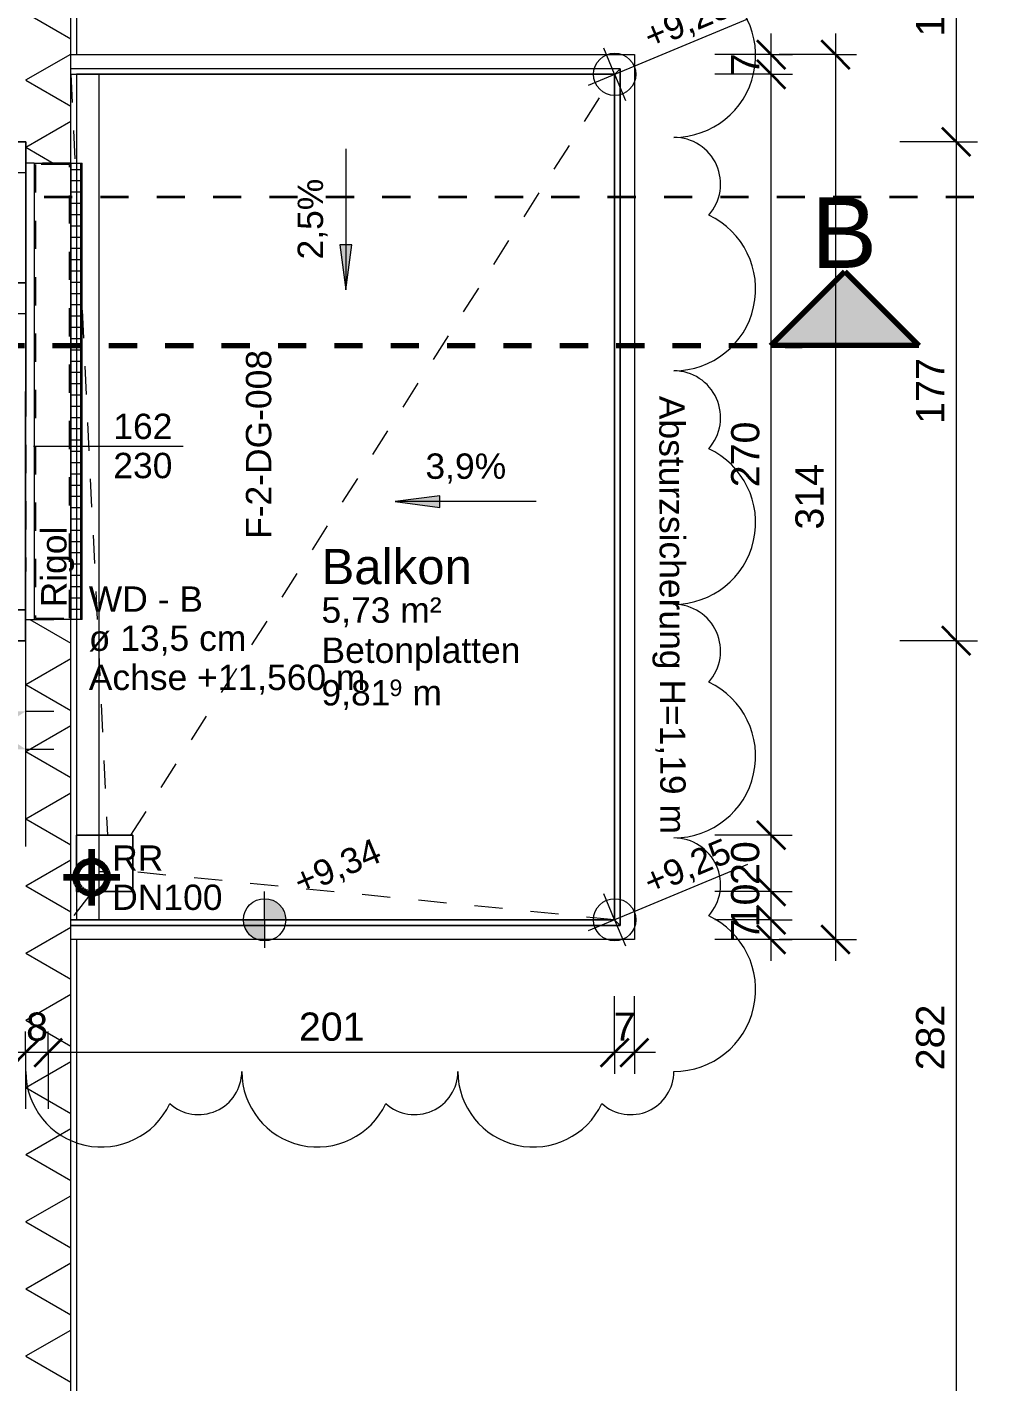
# Model space of a CAD drawing. Header units: metres. Extents: x -67.4 to -27.2, y 43.9 to 89.6.
# Drawn here: x -37.503 to -34.094, y 64.699 to 69.506 of the extents above; entities that cross this region are included whole.
import ezdxf

# ---------------------------------------------------------------- set-up
doc = ezdxf.new("R2010")
doc.units = ezdxf.units.M
for name, pattern in [('Achse', [0.009, 0.005, -0.002, 0, -0.002]), ('Strich Punkt Mittel', [0.015875, 0.00635, -0.004763, 0, -0.004763]), ('Verdeckt', [0.003, 0.002, -0.001]), ('Verdeckt Unten', [0.005, 0.003, -0.002])]:
    doc.linetypes.add(name, pattern=pattern)
for name, color, linetype, lineweight in [('A-DETL-GENF_', 92, 'Continuous', 13), ('A-DETL-MBND', 5, 'Continuous', 5), ('A-FLOR-HRAL', 11, 'Continuous', 5), ('A-GLAZ-IDEN_', 152, 'Continuous', 9), ('A_2D', 7, 'Continuous', 13), ('A_Bemassung-50_', 4, 'Continuous', 9), ('A_Bemassung_', 4, 'Continuous', 9), ('A_Beschriftung_', 7, 'Continuous', 9), ('A_Decken', 8, 'Continuous', 13), ('A_Durchbruch', 7, 'Verdeckt', 5), ('A_Gelaender', 7, 'Continuous', 13), ('A_Raeume', 7, 'Continuous', 13), ('A_Raeume_', 7, 'Continuous', 5), ('A_Raeume_Beschriftung_', 7, 'Continuous', 9), ('A_Raster_', 1, 'Continuous', 9), ('A_Waende', 7, 'Continuous', 13), ('G-ANNO-DIMS_', 111, 'Continuous', 9), ('G-ANNO-REVC_', 71, 'Continuous', 9), ('G-ANNO-SYMB_', 111, 'Continuous', 9), ('M-EQPM-IDEN_', 50, 'Continuous', 9), ('P-PIPE', 3, 'Continuous', 5), ('P-PIPE-CNTR', 3, 'Continuous', 5), ('P-PIPE-IDEN_', 2, 'Continuous', 9), ('Text', 90, 'Continuous', 9)]:
    doc.layers.add(name, color=color, linetype=linetype, lineweight=lineweight)
doc.styles.add('Arial_2', font='arial.ttf', dxfattribs={"height": 0.09})
doc.styles.add('Arial_3', font='arial.ttf', dxfattribs={"height": 0.05849})
doc.styles.add('Arial_4', font='arial.ttf', dxfattribs={"height": 0.125})
doc.styles.add('Arial_5', font='arial.ttf', dxfattribs={"height": 0.1})
doc.styles.add('Arial_8', font='arial.ttf', dxfattribs={"height": 0.25})
doc.dimstyles.new('WGA-Bemaßung', dxfattribs={"dimscale": 0.3048, "dimtxt": 0.102026, "dimasz": 0.328084, "dimexe": 0.246063, "dimexo": 0.0625, "dimgap": 0.04101, "dimtad": 1, "dimdec": 1, "dimlfac": 100, "dimrnd": 0.5, "dimdsep": 46, "dimtxsty": 'Arial_5', "dimblk1": 'OBLIQUE', "dimblk2": 'OBLIQUE', "dimsah": 1, "dimcen": 0.09, "dimdle": 0.246063, "dimazin": 2, "dimtfac": 1, "dimtdec": 4, "dimtix": 1, "dimtmove": 0, "dimatfit": 3, "dimfxl": 0.656168, "dimfxlon": 1, "dimtvp": 1, "dimtolj": 1, "dimtzin": 0, "dimarcsym": 2})
doc.dimstyles.new('WGA-Bemaßung_5', dxfattribs={"dimscale": 0.3048, "dimtxt": 0.102026, "dimasz": 0.328084, "dimexe": 0.246063, "dimexo": 0.0625, "dimgap": 0.04101, "dimtad": 1, "dimdec": 1, "dimlfac": 100, "dimrnd": 0.5, "dimdsep": 46, "dimtxsty": 'Arial_5', "dimblk1": 'OBLIQUE', "dimblk2": 'OBLIQUE', "dimsah": 1, "dimcen": 0.09, "dimdle": 0.246063, "dimazin": 2, "dimtfac": 1, "dimtdec": 4, "dimtix": 1, "dimtmove": 0, "dimatfit": 3, "dimfxl": 0.656168, "dimfxlon": 1, "dimtvp": 1, "dimtolj": 1, "dimtzin": 0, "dimarcsym": 2})

# ---------------------------------------------------------------- blocks, each defined once
blk = doc.blocks.new('Geländer - Geländer-3753571-263_PP_03DG_BT2')
at = {"layer": 'A_Gelaender', "lineweight": 5}
for p, q in [((-7.7792, 78.3722), (-5.998, 77.6292)), ((-5.998, 77.6292), (-5.9718, 77.64)), ((-5.998, 77.6292), (-7.1529, 74.8604)), ((-7.1529, 74.8604), (-8.9341, 75.6034)), ((-7.1529, 74.8604), (-7.1421, 74.8343))]:
    blk.add_line(p, q, dxfattribs=at)
blk = doc.blocks.new('Typ des oberen Holms - Oberer Geländerholm_Innen_-3753766-263_PP_03DG_BT2')
at = {"layer": 'A_Gelaender', "lineweight": 5}
for p, q in [((-7.7523, 78.4368), (-5.9064, 77.6669)), ((-5.9718, 77.64), (-7.7715, 78.3907)), ((-7.1421, 74.8343), (-5.9718, 77.64)), ((-5.9064, 77.6669), (-7.1152, 74.7689)), ((-8.9418, 75.585), (-7.1421, 74.8343)), ((-7.1152, 74.7689), (-8.9611, 75.5388))]:
    blk.add_line(p, q, dxfattribs=at)
blk = doc.blocks.new('Typ des oberen Holms - Oberer Geländerholm_Innen_-V5-263_PP_03DG_BT2')
at = {"layer": 'A_Gelaender', "lineweight": 5}
for p, q in [((-7.7523, 78.4368), (-5.9064, 77.6669)), ((-7.7715, 78.3907), (-5.9718, 77.64)), ((-5.9718, 77.64), (-7.1421, 74.8343)), ((-5.9064, 77.6669), (-7.1152, 74.7689)), ((-7.1421, 74.8343), (-8.9418, 75.585)), ((-7.1152, 74.7689), (-8.9611, 75.5388))]:
    blk.add_line(p, q, dxfattribs=at)
blk = doc.blocks.new('HLS_Rigol - 20x8cm-V63-263_PP_03DG_BT2')
at = {"layer": 'A-DETL-MBND'}
h = blk.add_hatch(dxfattribs=at)
h.set_pattern_fill('FP_100', color=256, style=0, pattern_type=2)
h.set_pattern_definition([(270, (0, 0.6096), (0.04, 0), [])])
h.paths.add_polyline_path([(0, -0.095), (1.62, -0.095), (1.62, -0.0596), (0, -0.0597), (0, -0.0933)])
for p, q in [((0, -0.095), (0, -0.0596)), ((0, -0.095), (1.62, -0.095)), ((0, -0.097), (0, -0.095)), ((1.62, -0.0596), (1.62, -0.095)), ((1.62, -0.095), (1.62, -0.097)), ((0, -0.1), (0, -0.097)), ((0, -0.097), (1.62, -0.097)), ((0, -0.1), (1.62, -0.1)), ((0, -0.1), (1.62, -0.1)), ((1.62, -0.097), (1.62, -0.1))]:
    blk.add_line(p, q, dxfattribs=at)
blk = doc.blocks.new('Allg_Rollladenkasten - 0130x0270-V93-263_PP_03DG_BT2')
at = {"layer": 'A_2D'}
for p, q in [((-0.81, -0.0793), (-0.81, -0.0743)), ((-0.81, -0.0743), (-0.805, -0.0743)), ((-0.81, -0.2043), (-0.81, -0.0793)), ((-0.805, -0.0743), (0.805, -0.0743)), ((0.805, -0.0743), (0.81, -0.0743)), ((0.81, -0.0743), (0.81, -0.2043)), ((-0.81, -0.2043), (0.805, -0.2043)), ((-0.81, -0.2043), (0.81, -0.2043)), ((-0.81, -0.2043), (-0.81, -0.2343)), ((0.81, -0.2343), (-0.81, -0.2343)), ((0.805, -0.2043), (0.81, -0.2043)), ((0.81, -0.2343), (0.81, -0.2043)), ((-0.81, -0.633), (-0.81, -0.629))]:
    blk.add_line(p, q, dxfattribs=at)
at = {"layer": 'A_Durchbruch'}
for p, q in [((-0.81, -0.0743), (-0.81, -0.2343)), ((0.81, -0.0743), (-0.81, -0.0743)), ((-0.805, -0.0793), (-0.805, -0.1993)), ((0.805, -0.0793), (-0.805, -0.0793)), ((0.805, -0.1993), (0.805, -0.0793)), ((0.81, -0.2343), (0.81, -0.0743)), ((-0.81, -0.2343), (0.81, -0.2343)), ((-0.81, -0.2343), (0.81, -0.2343)), ((-0.805, -0.1993), (0.805, -0.1993))]:
    blk.add_line(p, q, dxfattribs=at)
blk = doc.blocks.new('Allg_Nachströmöffnung1 - DN 135-V97-263_PP_03DG_BT2')
at = {"layer": 'A-DETL-GENF_', "linetype": 'Verdeckt', "lineweight": 5}
for points in [[(0.0575, -0.1), (0.125, 0), (0.0575, 0.1), (0.0575, -0.0848)], [(0.125, 0), (0.1925, -0.1), (0.1925, 0.1)]]:
    blk.add_hatch(color=256, dxfattribs=at).paths.add_polyline_path(points)
at = {"layer": 'A_Durchbruch'}
for p, q in [((0.0575, 0.1), (0.0575, -0.26)), ((0.1925, 0.1), (0.1925, -0.26))]:
    blk.add_line(p, q, dxfattribs=at)
blk = doc.blocks.new('Symbol_Schatten - Bodendurchbruch_Schatten-V117-263_PP_03DG_BT2')
at = {"layer": 'A-DETL-MBND'}
for p, q in [((0.1, 0.1), (-0.1, 0.1)), ((-0.1, 0.1), (-0.1, -0.0337)), ((-0.1, -0.0337), (-0.1, 0.1)), ((-0.1, 0.1), (0.1, 0.1)), ((0.1, -0.1), (0.1, 0.1)), ((0.1, 0.1), (0.1, -0.1)), ((-0.1, -0.0649), (-0.1, -0.1)), ((-0.1, -0.1), (-0.1, -0.0649)), ((-0.1, -0.1), (-0.071, -0.1)), ((-0.071, -0.1), (-0.1, -0.1)), ((-0.02, -0.1), (0.1, -0.1)), ((0.1, -0.1), (-0.02, -0.1))]:
    blk.add_line(p, q, dxfattribs=at)
blk = doc.blocks.new('Fens_Tuer_2tlg - DK_DF_SL_1770x2680_Terrassentür DG BT2-10478777-263_PP_03DG_BT2')
at = {"layer": 'A_2D', "lineweight": 5}
for p, q in [((-0.775, 0), (-0.775, 1.05)), ((-0.885, 0.1), (0.885, 0.1)), ((-0.885, 0.1), (0.885, 0.1)), ((-0.885, 0.1), (0.885, 0.1)), ((-0.885, -0.1), (-0.885, 0.1)), ((-0.885, 0.1), (-0.885, -0.1)), ((0.885, 0.1), (0.885, -0.1)), ((0.885, -0.1), (0.885, 0.1)), ((-0.795, 0.02), (-0.74, 0.02)), ((-0.795, 0), (-0.795, 0.02)), ((-0.795, 0.02), (-0.795, 0)), ((0.295, 0.02), (-0.795, 0.02)), ((-0.74, 0.02), (-0.74, -0.07)), ((-0.74, -0.07), (-0.74, 0.02)), ((-0.74, 0.02), (0.24, 0.02)), ((0.24, 0.02), (0.295, 0.02)), ((0.24, -0.07), (0.24, 0.02)), ((0.24, -0.07), (0.24, 0.02)), ((0.295, 0.02), (0.295, 0)), ((0.295, 0.02), (0.295, 0)), ((-0.885, -0.1), (-0.885, 0)), ((-0.885, 0), (-0.775, 0)), ((-0.885, 0), (0.885, 0)), ((-0.885, -0.1), (-0.885, 0)), ((-0.775, 0), (-0.795, 0)), ((-0.795, 0), (0.295, 0)), ((-0.775, -0.07), (-0.775, 0)), ((-0.775, 0), (-0.775, -0.07)), ((0.275, 0), (-0.775, 0)), ((-0.775, 0), (-0.775, -0.1)), ((0.275, 0), (-0.775, 0)), ((-0.775, -0.1), (-0.775, 0)), ((-0.74, -0.018), (0.24, -0.018)), ((-0.74, -0.032), (-0.74, -0.018)), ((-0.74, -0.018), (-0.74, -0.032)), ((0.24, -0.018), (-0.74, -0.018)), ((0.24, -0.032), (-0.74, -0.032)), ((-0.74, -0.032), (0.24, -0.032)), ((0.24, -0.018), (0.24, -0.032)), ((0.24, -0.032), (0.24, -0.018)), ((0.275, 0), (0.275, -0.07)), ((0.295, 0), (0.275, 0)), ((0.275, 0), (0.275, -0.07)), ((0.275, -0.1), (0.275, 0)), ((0.275, 0), (0.385, 0)), ((0.275, -0.1), (0.275, 0)), ((0.385, 0), (0.385, -0.1)), ((0.775, 0), (0.385, 0)), ((0.385, -0.1), (0.385, 0)), ((0.385, -0.043), (0.775, -0.043)), ((0.385, -0.057), (0.385, -0.043)), ((0.385, -0.043), (0.385, -0.057)), ((0.775, -0.043), (0.385, -0.043)), ((0.775, -0.1), (0.775, 0)), ((0.775, 0), (0.885, 0)), ((0.775, -0.1), (0.775, 0)), ((0.775, -0.043), (0.775, -0.057)), ((0.775, -0.057), (0.775, -0.043)), ((0.885, 0), (0.885, -0.1)), ((0.885, -0.1), (0.885, 0)), ((-0.74, -0.07), (-0.775, -0.07)), ((-0.775, -0.07), (0.275, -0.07)), ((0.24, -0.07), (-0.74, -0.07)), ((0.275, -0.07), (0.24, -0.07)), ((0.775, -0.057), (0.385, -0.057)), ((0.385, -0.057), (0.775, -0.057)), ((-0.885, -0.1), (0.885, -0.1)), ((0.885, -0.1), (-0.885, -0.1)), ((-0.775, -0.1), (-0.885, -0.1)), ((0.885, -0.1), (-0.885, -0.1)), ((-0.775, -0.1), (0.275, -0.1)), ((0.385, -0.1), (0.275, -0.1)), ((0.385, -0.1), (0.775, -0.1)), ((0.885, -0.1), (0.775, -0.1)), ((-0.81, -0.26), (0.81, -0.26))]:
    blk.add_line(p, q, dxfattribs=at)
blk.add_arc((-0.775, 0), 1.05, 360, 90, dxfattribs=at)
blk = doc.blocks.new('DIMBLOCK138-263_PP_03DG_BT2')
at = {"layer": 'A_Bemassung-50_', "transparency": 16777216}
for p, q in [((-34.6348, 69.4834), (-34.6349, 66.1934)), ((-34.6348, 69.4084), (-34.8348, 69.4084)), ((-34.6348, 69.4084), (-34.5598, 69.4084)), ((-34.6349, 66.2684), (-34.8349, 66.2684)), ((-34.6349, 66.2684), (-34.5599, 66.2684))]:
    blk.add_line(p, q, dxfattribs=at)
at = {"layer": 'A_Bemassung-50_', "lineweight": 35, "transparency": 16777216}
for p, q in [((-34.6348, 69.4084), (-34.6848, 69.4584)), ((-34.6348, 69.4084), (-34.5848, 69.3584)), ((-34.6349, 66.2684), (-34.6849, 66.3184)), ((-34.6349, 66.2684), (-34.5849, 66.2184))]:
    blk.add_line(p, q, dxfattribs=at)
at = {"layer": 'A_Bemassung-50_', "color": 0, "transparency": 16777216, "insert": (-34.7772, 67.723), "char_height": 0.1, "width": 0.276883, "attachment_point": 1, "rotation": 90, "line_spacing_factor": 0.941778, "style": 'Arial_5'}
blk.add_mtext('314', dxfattribs=at)
blk = doc.blocks.new('_Oblique')
at = {"color": 0, "linetype": 'ByBlock', "lineweight": -2}
blk.add_line((-0.5, -0.5), (0.5, 0.5), dxfattribs=at)
blk = doc.blocks.new('BS_Fens_PP - rechts-2843221-263_PP_03DG_BT2')
at = {"layer": 'A-GLAZ-IDEN_'}
blk.add_line((0, 0.000124), (0, -0.010513), dxfattribs=at)
blk = doc.blocks.new('DIMBLOCK280-263_PP_03DG_BT2')
at = {"layer": 'A_Bemassung-50_', "lineweight": 35, "transparency": 16777216}
for p, q in [((-34.2062, 70.1936), (-34.2562, 70.2436)), ((-34.2062, 70.1936), (-34.1562, 70.1436)), ((-34.2062, 69.0986), (-34.2562, 69.1486)), ((-34.2062, 69.0986), (-34.1563, 69.0486))]:
    blk.add_line(p, q, dxfattribs=at)
at = {"layer": 'A_Bemassung-50_', "transparency": 16777216}
for p, q in [((-34.2062, 70.1936), (-34.4062, 70.1936)), ((-34.2062, 70.1936), (-34.2062, 69.0986)), ((-34.2062, 70.1936), (-34.1312, 70.1936)), ((-34.2062, 69.0986), (-34.4062, 69.0986)), ((-34.2062, 69.0986), (-34.1312, 69.0986))]:
    blk.add_line(p, q, dxfattribs=at)
at = {"layer": 'A_Bemassung-50_', "color": 0, "transparency": 16777216, "insert": (-34.3486, 69.4726), "char_height": 0.1, "width": 0.416266, "attachment_point": 1, "rotation": 90, "line_spacing_factor": 0.941778, "style": 'Arial_5'}
blk.add_mtext('109,5', dxfattribs=at)
blk = doc.blocks.new('DIMBLOCK281-263_PP_03DG_BT2')
at = {"layer": 'A_Bemassung-50_', "lineweight": 35, "transparency": 16777216}
for p, q in [((-34.2062, 69.0986), (-34.2562, 69.1486)), ((-34.2062, 69.0986), (-34.1563, 69.0486)), ((-34.2063, 67.3286), (-34.2563, 67.3786)), ((-34.2063, 67.3286), (-34.1563, 67.2786))]:
    blk.add_line(p, q, dxfattribs=at)
at = {"layer": 'A_Bemassung-50_', "transparency": 16777216}
for p, q in [((-34.2062, 69.0986), (-34.4062, 69.0986)), ((-34.2062, 69.0986), (-34.2063, 67.3286)), ((-34.2062, 69.0986), (-34.1312, 69.0986)), ((-34.2063, 67.3286), (-34.4063, 67.3286)), ((-34.2063, 67.3286), (-34.1313, 67.3286))]:
    blk.add_line(p, q, dxfattribs=at)
at = {"layer": 'A_Bemassung-50_', "color": 0, "transparency": 16777216, "insert": (-34.3486, 68.0982), "char_height": 0.1, "width": 0.276883, "attachment_point": 1, "rotation": 90, "line_spacing_factor": 0.941778, "style": 'Arial_5'}
blk.add_mtext('177', dxfattribs=at)
blk = doc.blocks.new('DIMBLOCK282-263_PP_03DG_BT2')
at = {"layer": 'A_Bemassung-50_', "lineweight": 35, "transparency": 16777216}
for p, q in [((-34.2063, 67.3286), (-34.2563, 67.3786)), ((-34.2063, 67.3286), (-34.1563, 67.2786)), ((-34.2064, 64.511), (-34.2564, 64.561)), ((-34.2064, 64.511), (-34.1564, 64.461))]:
    blk.add_line(p, q, dxfattribs=at)
at = {"layer": 'A_Bemassung-50_', "transparency": 16777216}
for p, q in [((-34.2063, 67.3286), (-34.4063, 67.3286)), ((-34.2063, 67.3286), (-34.2064, 64.511)), ((-34.2063, 67.3286), (-34.1313, 67.3286)), ((-34.2064, 64.511), (-34.4064, 64.511)), ((-34.2064, 64.511), (-34.1314, 64.511))]:
    blk.add_line(p, q, dxfattribs=at)
at = {"layer": 'A_Bemassung-50_', "color": 0, "transparency": 16777216, "insert": (-34.3487, 65.8044), "char_height": 0.1, "width": 0.276883, "attachment_point": 1, "rotation": 90, "line_spacing_factor": 0.941778, "style": 'Arial_5'}
blk.add_mtext('282', dxfattribs=at)
blk = doc.blocks.new('Schnitt - 100_Gebaeudeschnitt-1260755-263_PP_03DG_BT2')
at = {"layer": 'G-ANNO-SYMB_'}
blk.add_hatch(color=256, dxfattribs=at).paths.add_polyline_path([(-0.008295, 0), (-0.003046, 0.005249), (0.002203, 0)])
at = {"layer": 'G-ANNO-SYMB_', "lineweight": 70}
for p, q in [((-0.003046, 0.005249), (-0.008295, 0)), ((0.002203, 0), (-0.003046, 0.005249)), ((-0.008295, 0), (0.002203, 0))]:
    blk.add_line(p, q, dxfattribs=at)
blk = doc.blocks.new('Höhenkoten - 018-55641-263_PP_03DG_BT2')
at = {"layer": 'G-ANNO-DIMS_'}
h = blk.add_hatch(color=256, dxfattribs=at)
edge = h.paths.add_edge_path()
edge.add_line((0, 0), (0, 0.0015))
edge.add_arc((0, 0), 0.0015, 0, 90, ccw=False)
edge.add_line((0.0015, 0), (0, 0))
h = blk.add_hatch(color=256, dxfattribs=at)
edge = h.paths.add_edge_path()
edge.add_line((0, 0), (0, -0.0015))
edge.add_arc((0, 0), 0.0015, 180, 270, ccw=False)
edge.add_line((-0.0015, 0), (0, 0))
for p, q in [((0, 0), (0, 0.002)), ((-0.002, 0), (0.010242, 0)), ((0, 0), (0, -0.002))]:
    blk.add_line(p, q, dxfattribs=at)
blk.add_circle((0, 0), 0.0015, dxfattribs=at)
blk = doc.blocks.new('DIMBLOCK517-263_PP_03DG_BT2')
at = {"layer": 'A_Bemassung-50_', "transparency": 16777216}
for p, q in [((-35.4185, 65.867), (-35.4184, 66.067)), ((-35.3485, 65.867), (-35.3484, 66.067)), ((-35.2735, 65.867), (-35.4185, 65.867)), ((-35.4185, 65.867), (-35.4185, 65.792)), ((-35.3485, 65.867), (-35.3485, 65.792))]:
    blk.add_line(p, q, dxfattribs=at)
at = {"layer": 'A_Bemassung-50_', "lineweight": 35, "transparency": 16777216}
for p, q in [((-35.4185, 65.867), (-35.3685, 65.917)), ((-35.3485, 65.867), (-35.2985, 65.917)), ((-35.4185, 65.867), (-35.4685, 65.817)), ((-35.3485, 65.867), (-35.3985, 65.817))]:
    blk.add_line(p, q, dxfattribs=at)
at = {"layer": 'A_Bemassung-50_', "color": 0, "transparency": 16777216, "insert": (-35.4219, 66.0093), "char_height": 0.1, "width": 0.092294, "attachment_point": 1, "rotation": 359.9983, "line_spacing_factor": 0.941778, "style": 'Arial_5'}
blk.add_mtext('7', dxfattribs=at)
blk = doc.blocks.new('DIMBLOCK518-263_PP_03DG_BT2')
at = {"layer": 'A_Bemassung-50_', "transparency": 16777216}
for p, q in [((-35.4185, 65.867), (-35.4184, 66.067)), ((-37.4285, 65.8671), (-37.4285, 65.9421)), ((-35.4185, 65.867), (-37.4285, 65.8671)), ((-37.4285, 65.8671), (-37.4285, 65.6671)), ((-35.4185, 65.867), (-35.4185, 65.792))]:
    blk.add_line(p, q, dxfattribs=at)
at = {"layer": 'A_Bemassung-50_', "lineweight": 35, "transparency": 16777216}
for p, q in [((-37.4285, 65.8671), (-37.3785, 65.9171)), ((-35.4185, 65.867), (-35.3685, 65.917)), ((-37.4285, 65.8671), (-37.4785, 65.8171)), ((-35.4185, 65.867), (-35.4685, 65.817))]:
    blk.add_line(p, q, dxfattribs=at)
at = {"layer": 'A_Bemassung-50_', "color": 0, "transparency": 16777216, "insert": (-36.5388, 66.0094), "char_height": 0.1, "width": 0.276883, "attachment_point": 1, "rotation": 359.9983, "line_spacing_factor": 0.941778, "style": 'Arial_5'}
blk.add_mtext('201', dxfattribs=at)
blk = doc.blocks.new('DIMBLOCK519-263_PP_03DG_BT2')
at = {"layer": 'A_Bemassung-50_', "transparency": 16777216}
for p, q in [((-37.5085, 65.8671), (-37.5085, 65.9421)), ((-37.4285, 65.8671), (-37.4285, 65.9421)), ((-37.4285, 65.8671), (-37.5835, 65.8671)), ((-37.5085, 65.8671), (-37.5085, 65.6671)), ((-37.4285, 65.8671), (-37.4285, 65.6671))]:
    blk.add_line(p, q, dxfattribs=at)
at = {"layer": 'A_Bemassung-50_', "lineweight": 35, "transparency": 16777216}
for p, q in [((-37.5085, 65.8671), (-37.4585, 65.9171)), ((-37.4285, 65.8671), (-37.3785, 65.9171)), ((-37.5085, 65.8671), (-37.5585, 65.8171)), ((-37.4285, 65.8671), (-37.4785, 65.8171))]:
    blk.add_line(p, q, dxfattribs=at)
at = {"layer": 'A_Bemassung-50_', "color": 0, "transparency": 16777216, "insert": (-37.5069, 66.0094), "char_height": 0.1, "width": 0.092294, "attachment_point": 1, "rotation": 359.9983, "line_spacing_factor": 0.941778, "style": 'Arial_5'}
blk.add_mtext('8', dxfattribs=at)
blk = doc.blocks.new('DIMBLOCK520-263_PP_03DG_BT2')
at = {"layer": 'A_Bemassung-50_', "lineweight": 35, "transparency": 16777216}
for p, q in [((-34.8629, 66.3384), (-34.9129, 66.3884)), ((-34.8629, 66.2684), (-34.9129, 66.3184)), ((-34.8629, 66.3384), (-34.8129, 66.2884)), ((-34.8629, 66.2684), (-34.8129, 66.2184))]:
    blk.add_line(p, q, dxfattribs=at)
at = {"layer": 'A_Bemassung-50_', "transparency": 16777216}
for p, q in [((-34.8629, 66.3384), (-35.0629, 66.3384)), ((-34.8629, 66.1934), (-34.8629, 66.3384)), ((-34.8629, 66.3384), (-34.7879, 66.3384)), ((-34.8629, 66.2684), (-35.0629, 66.2684)), ((-34.8629, 66.2684), (-34.7879, 66.2684))]:
    blk.add_line(p, q, dxfattribs=at)
at = {"layer": 'A_Bemassung-50_', "color": 0, "transparency": 16777216, "insert": (-35.0052, 66.2649), "char_height": 0.1, "width": 0.092294, "attachment_point": 1, "rotation": 90, "line_spacing_factor": 0.941778, "style": 'Arial_5'}
blk.add_mtext('7', dxfattribs=at)
blk = doc.blocks.new('DIMBLOCK521-263_PP_03DG_BT2')
at = {"layer": 'A_Bemassung-50_', "lineweight": 35, "transparency": 16777216}
for p, q in [((-34.8629, 66.4388), (-34.9129, 66.4888)), ((-34.8629, 66.4388), (-34.8129, 66.3888)), ((-34.8629, 66.3384), (-34.9129, 66.3884)), ((-34.8629, 66.3384), (-34.8129, 66.2884))]:
    blk.add_line(p, q, dxfattribs=at)
at = {"layer": 'A_Bemassung-50_', "transparency": 16777216}
for p, q in [((-34.8629, 66.4388), (-35.0629, 66.4388)), ((-34.8629, 66.3384), (-34.8629, 66.4388)), ((-34.8629, 66.4388), (-34.7879, 66.4388)), ((-34.8629, 66.3384), (-35.0629, 66.3384)), ((-34.8629, 66.3384), (-34.7879, 66.3384))]:
    blk.add_line(p, q, dxfattribs=at)
at = {"layer": 'A_Bemassung-50_', "color": 0, "transparency": 16777216, "insert": (-35.0052, 66.3117), "char_height": 0.1, "width": 0.184588, "attachment_point": 1, "rotation": 90, "line_spacing_factor": 0.941778, "style": 'Arial_5'}
blk.add_mtext('10', dxfattribs=at)
blk = doc.blocks.new('DIMBLOCK522-263_PP_03DG_BT2')
at = {"layer": 'A_Bemassung-50_', "lineweight": 35, "transparency": 16777216}
for p, q in [((-34.8629, 66.6388), (-34.9129, 66.6888)), ((-34.8629, 66.6388), (-34.8129, 66.5888)), ((-34.8629, 66.4388), (-34.9129, 66.4888)), ((-34.8629, 66.4388), (-34.8129, 66.3888))]:
    blk.add_line(p, q, dxfattribs=at)
at = {"layer": 'A_Bemassung-50_', "transparency": 16777216}
for p, q in [((-34.8629, 66.6388), (-35.0629, 66.6388)), ((-34.8629, 66.4388), (-34.8629, 66.6388)), ((-34.8629, 66.6388), (-34.7879, 66.6388)), ((-34.8629, 66.4388), (-35.0629, 66.4388)), ((-34.8629, 66.4388), (-34.7879, 66.4388))]:
    blk.add_line(p, q, dxfattribs=at)
at = {"layer": 'A_Bemassung-50_', "color": 0, "transparency": 16777216, "insert": (-35.0052, 66.4619), "char_height": 0.1, "width": 0.184588, "attachment_point": 1, "rotation": 90, "line_spacing_factor": 0.941778, "style": 'Arial_5'}
blk.add_mtext('20', dxfattribs=at)
blk = doc.blocks.new('DIMBLOCK523-263_PP_03DG_BT2')
at = {"layer": 'A_Bemassung-50_', "lineweight": 35, "transparency": 16777216}
for p, q in [((-34.8628, 69.3384), (-34.9128, 69.3884)), ((-34.8628, 69.3384), (-34.8128, 69.2884)), ((-34.8629, 66.6388), (-34.9129, 66.6888)), ((-34.8629, 66.6388), (-34.8129, 66.5888))]:
    blk.add_line(p, q, dxfattribs=at)
at = {"layer": 'A_Bemassung-50_', "transparency": 16777216}
for p, q in [((-34.8628, 69.3384), (-35.0628, 69.3384)), ((-34.8629, 66.6388), (-34.8628, 69.3384)), ((-34.8628, 69.3384), (-34.7878, 69.3384)), ((-34.8629, 66.6388), (-35.0629, 66.6388)), ((-34.8629, 66.6388), (-34.7879, 66.6388))]:
    blk.add_line(p, q, dxfattribs=at)
at = {"layer": 'A_Bemassung-50_', "color": 0, "transparency": 16777216, "insert": (-35.0051, 67.8732), "char_height": 0.1, "width": 0.276883, "attachment_point": 1, "rotation": 90, "line_spacing_factor": 0.941778, "style": 'Arial_5'}
blk.add_mtext('270', dxfattribs=at)
blk = doc.blocks.new('DIMBLOCK524-263_PP_03DG_BT2')
at = {"layer": 'A_Bemassung-50_', "transparency": 16777216}
for p, q in [((-34.8628, 69.3384), (-34.8628, 69.4834)), ((-34.8628, 69.4084), (-35.0628, 69.4084)), ((-34.8628, 69.4084), (-34.7878, 69.4084)), ((-34.8628, 69.3384), (-35.0628, 69.3384)), ((-34.8628, 69.3384), (-34.7878, 69.3384))]:
    blk.add_line(p, q, dxfattribs=at)
at = {"layer": 'A_Bemassung-50_', "lineweight": 35, "transparency": 16777216}
for p, q in [((-34.8628, 69.4084), (-34.9128, 69.4584)), ((-34.8628, 69.3384), (-34.9128, 69.3884)), ((-34.8628, 69.4084), (-34.8128, 69.3584)), ((-34.8628, 69.3384), (-34.8128, 69.2884))]:
    blk.add_line(p, q, dxfattribs=at)
at = {"layer": 'A_Bemassung-50_', "color": 0, "transparency": 16777216, "insert": (-35.0051, 69.3349), "char_height": 0.1, "width": 0.092294, "attachment_point": 1, "rotation": 90, "line_spacing_factor": 0.941778, "style": 'Arial_5'}
blk.add_mtext('7', dxfattribs=at)
blk = doc.blocks.new('Family - ___-11913748-263_PP_03DG_BT2')
at = {"layer": 'G-ANNO-REVC_'}
for centre, radius, start, end in [((-5.7784, 77.6096), 0.29, 247.36, 42.1512), ((-5.9538, 77.189), 0.1657, 295.5497, 67.36), ((-6.0973, 76.8449), 0.29, 247.36, 42.1512), ((-6.2727, 76.4243), 0.1657, 295.5497, 67.36), ((-6.4163, 76.0802), 0.29, 247.36, 42.1512), ((-6.5917, 75.6596), 0.1657, 295.5497, 67.36), ((-6.7352, 75.3154), 0.29, 247.36, 42.1512), ((-9.0409, 75.0651), 0.2683, 157.36, 312.1512), ((-6.9107, 74.8948), 0.1657, 295.5497, 67.36), ((-8.7225, 74.9323), 0.1533, 205.5497, 337.36), ((-8.3333, 74.77), 0.2683, 157.36, 312.1512), ((-7.0542, 74.5507), 0.29, 247.36, 42.1512), ((-8.0149, 74.6372), 0.1533, 205.5497, 337.36), ((-7.6257, 74.4748), 0.2683, 157.36, 312.1512), ((-7.3073, 74.342), 0.1533, 205.5497, 337.36)]:
    blk.add_arc(centre, radius, start, end, dxfattribs=at)
blk = doc.blocks.new('Höhenkoten - 018-55644-263_PP_03DG_BT2')
at = {"layer": 'G-ANNO-DIMS_'}
for p, q in [((0, 0), (0, 0.002)), ((-0.002, 0), (0.010242, 0)), ((0, 0), (0, -0.002))]:
    blk.add_line(p, q, dxfattribs=at)
blk.add_circle((0, 0), 0.0015, dxfattribs=at)

msp = doc.modelspace()

# ---------------------------------------------------------------- hatches: boundary and pattern name
at = {"layer": 'A-DETL-GENF_', "lineweight": 5}
h = msp.add_hatch(dxfattribs=at)
h.set_pattern_fill('FP_142', color=252, style=0, pattern_type=2)
h.set_pattern_definition([(89.998, (-85.848, 81.011), (-0.5, 1.75e-05), []), (179.998, (-85.848, 81.011), (-1.75e-05, -0.5), [])])
h.paths.add_polyline_path([(-39.8588, 49.5702), (-37.5789, 50.548), (-37.5788, 55.4685), (-39.8586, 55.4685), (-39.8588, 49.643)])
h.paths.add_polyline_path([(-39.8538, 50.4573), (-39.8538, 50.4573), (-39.8538, 50.4671)])
h.paths.add_polyline_path([(-39.8538, 50.4671), (-39.8538, 50.4671), (-39.8538, 50.4747)])
h.paths.add_polyline_path([(-39.8538, 50.4747), (-39.8538, 50.4747), (-39.8538, 50.4794)])
h.paths.add_polyline_path([(-39.8587, 50.8335), (-39.8587, 50.8335), (-39.8387, 50.8335)])
h.paths.add_polyline_path([(-39.8039, 51.8385), (-39.7748, 52.3531), (-39.8187, 52.389), (-39.8187, 52.5245), (-39.8218, 52.5245), (-39.8218, 52.6614), (-39.8137, 52.6538), (-39.8132, 52.6771), (-39.8019, 52.6771), (-39.8018, 52.7496), (-39.7912, 52.739), (-39.7783, 52.7316), (-39.7638, 52.7278), (-39.7489, 52.7278), (-39.7345, 52.7317), (-39.7216, 52.7392), (-39.7106, 52.7506), (-39.7037, 52.7627), (-39.6998, 52.7771), (-39.6999, 52.7921), (-39.7038, 52.8065), (-39.7113, 52.8194), (-39.7218, 52.8299), (-39.7348, 52.8373), (-39.75, 52.8411), (-39.7641, 52.8411), (-39.7785, 52.8372), (-39.7914, 52.8297), (-39.8019, 52.8191), (-39.8039, 52.8157), (-39.8039, 52.8535), (-39.8137, 52.8521), (-39.8387, 52.6771), (-39.8387, 52.8771), (-39.8039, 52.8771), (-39.8039, 52.9995), (-39.8218, 53.0128), (-39.8213, 53.3037), (-39.7782, 53.203), (-39.8179, 53.7836), (-39.4119, 53.2066), (-39.1271, 53.557), (-38.9861, 53.2908), (-38.9861, 53.1738), (-39.1094, 53.1738), (-39.1094, 52.1363), (-39.75, 51.8616)])
h.paths.add_polyline_path([(-39.8587, 53.5335), (-39.8587, 53.5335), (-39.8387, 53.5335)])
h.paths.add_polyline_path([(-37.2796, 59.6652), (-37.2647, 59.6652), (-37.2503, 59.6691), (-37.2374, 59.6766), (-37.2268, 59.6872), (-37.2194, 59.7001), (-37.2156, 59.7146), (-37.2156, 59.7295), (-37.2195, 59.7439), (-37.227, 59.7568), (-37.2376, 59.7673), (-37.2505, 59.7747), (-37.265, 59.7786), (-37.2799, 59.7785), (-37.2943, 59.7746), (-37.3072, 59.7671), (-37.3177, 59.7566), (-37.3251, 59.7436), (-37.329, 59.7292), (-37.3286, 59.7133), (-37.325, 59.6999), (-37.3175, 59.687), (-37.307, 59.6765), (-37.294, 59.669), (-37.2894, 59.6678)])
h.paths.add_polyline_path([(-37.3082, 60.5211), (-37.3082, 62.1411), (-37.3112, 62.1411), (-37.3112, 60.5211)])
h.paths.add_polyline_path([(-37.3132, 60.5211), (-37.3132, 62.1411), (-37.3486, 62.1411), (-37.3486, 60.5211), (-37.3147, 60.5211)])
h.paths.add_polyline_path([(-52.1584, 64.3116), (-52.1584, 64.3117), (-52.4008, 64.3117), (-52.4008, 64.3167), (-52.4283, 64.3167), (-52.4283, 64.3917), (-52.4197, 64.4217), (-52.4768, 64.4217), (-52.4683, 64.3917), (-52.4683, 64.3167), (-52.4958, 64.3167), (-52.4958, 64.3117), (-52.5885, 64.3117), (-52.5885, 71.7188), (-54.1385, 71.7188), (-54.1385, 64.3118), (-52.3575, 64.3116)])
h.paths.add_polyline_path([(-37.2484, 66.4389), (-37.2391, 66.4443), (-37.2285, 66.4549), (-37.2211, 66.4679), (-37.2173, 66.4823), (-37.2173, 66.4972), (-37.2212, 66.5116), (-37.2287, 66.5245), (-37.2393, 66.535), (-37.2484, 66.5403), (-37.2484, 66.4396)])
h.paths.add_polyline_path([(-53.4604, 66.482), (-53.0651, 67.7037), (-53.0696, 67.7203), (-53.381, 66.8513), (-53.3809, 69.3357), (-52.7786, 69.3357), (-52.7684, 69.4729), (-52.7684, 68.6209), (-52.7787, 68.5891), (-52.7787, 68.2027), (-52.7684, 68.2027), (-52.9434, 68.1777), (-52.9684, 68.0027), (-52.7684, 68.0027), (-52.7684, 66.5935), (-52.7727, 66.6095), (-52.7787, 66.6903), (-53.381, 66.6903)])
h.paths.add_polyline_path([(-37.2797, 73.3336), (-37.2647, 73.3336), (-37.2503, 73.3375), (-37.2374, 73.345), (-37.2269, 73.3556), (-37.2195, 73.3685), (-37.2157, 73.383), (-37.2157, 73.3979), (-37.2196, 73.4123), (-37.2271, 73.4252), (-37.2377, 73.4357), (-37.2506, 73.4431), (-37.265, 73.447), (-37.2799, 73.4469), (-37.2943, 73.443), (-37.3072, 73.4355), (-37.3178, 73.425), (-37.3252, 73.412), (-37.329, 73.3976), (-37.329, 73.3827), (-37.3251, 73.3683), (-37.3176, 73.3554), (-37.307, 73.3449), (-37.2941, 73.3374)])
h.paths.add_polyline_path([(-37.3078, 74.1124), (-37.3078, 75.7324), (-37.3108, 75.7324), (-37.3108, 74.1124)])
h.paths.add_polyline_path([(-37.3128, 74.1124), (-37.3128, 75.7324), (-37.3482, 75.7324), (-37.3482, 74.1124), (-37.3147, 74.1124)])
h.paths.add_polyline_path([(-50.9381, 76.0566), (-50.938, 83.0098), (-54.1179, 83.0099), (-54.1181, 76.0567), (-51.0703, 76.0566)])
h.paths.add_polyline_path([(-53.8681, 76.0567), (-53.8681, 76.0567), (-53.8681, 76.1501)])
h.paths.add_polyline_path([(-37.5781, 76.6563), (-37.5779, 83.0094), (-40.5679, 83.0095), (-40.5681, 76.6564), (-38.9861, 76.6563)])
h.paths.add_polyline_path([(-51.0893, 77.1853), (-51.9614, 77.1853), (-51.6588, 78.6867), (-51.0303, 78.6867), (-51.0598, 77.9363), (-51.0048, 77.846), (-51.0187, 77.846), (-51.0177, 77.7691), (-50.9581, 77.7691), (-51.0176, 77.7606), (-51.0165, 77.6836), (-50.9994, 77.6836), (-50.9994, 77.6691), (-51.0181, 77.6691), (-51.0181, 77.6126), (-51.0481, 77.6211), (-51.0481, 77.5641), (-51.0181, 77.5726), (-51.0181, 77.5213), (-51.0518, 77.5213), (-51.0097, 77.1853), (-51.0703, 77.1853)])
h.paths.add_polyline_path([(-40.5631, 77.5891), (-40.5631, 77.5891), (-40.5631, 77.5989)])
h.paths.add_polyline_path([(-40.5631, 77.5989), (-40.5631, 77.5989), (-40.5631, 77.6065)])
h.paths.add_polyline_path([(-40.5631, 77.6065), (-40.5631, 77.6065), (-40.5631, 77.6112)])
h.paths.add_polyline_path([(-40.4718, 79.7938), (-40.5071, 79.7938), (-40.4877, 80.2371), (-40.548, 80.1176), (-40.548, 80.4317), (-40.523, 80.4535), (-40.523, 80.5349), (-40.5203, 80.5372), (-40.523, 80.5372), (-40.523, 80.559), (-40.5172, 80.559), (-40.5207, 80.5719), (-40.5132, 80.559), (-40.5026, 80.5485), (-40.4897, 80.541), (-40.4745, 80.5372), (-40.4603, 80.5372), (-40.4459, 80.5411), (-40.433, 80.5486), (-40.4225, 80.5592), (-40.4151, 80.5721), (-40.4113, 80.5866), (-40.4113, 80.6015), (-40.4162, 80.6176), (-40.4227, 80.6288), (-40.4333, 80.6393), (-40.4462, 80.6467), (-40.4606, 80.6506), (-40.4755, 80.6505), (-40.4899, 80.6466), (-40.5028, 80.6391), (-40.5134, 80.6286), (-40.5197, 80.6175), (-40.52, 80.6891), (-40.523, 80.6887), (-40.548, 80.5137), (-40.548, 80.7137), (-40.52, 80.7137), (-40.5201, 80.7354), (-40.523, 80.7331), (-40.523, 80.7677), (-40.4839, 80.7677), (-40.5222, 81.3024), (-39.6246, 81.3024), (-39.7181, 79.7938), (-39.948, 79.7938)])
at = {"layer": 'A_Waende', "lineweight": 5}
h = msp.add_hatch(dxfattribs=at)
h.set_pattern_fill('FP_19', color=250, angle=-157.36, style=0, pattern_type=2)
h.set_pattern_definition([(269.998, (-37.50842, 65.98198), (0.20637, -7.2e-06), []), (329.998, (-37.50842, 65.98198), (0.1031912, 0.178718), []), (29.998, (-37.50842, 65.98198), (-0.1031788, 0.1787253), [])])
h.paths.add_polyline_path([(-37.3488, 55.4684), (-37.3487, 56.5034), (-37.5087, 56.5034), (-37.5088, 55.4685), (-37.3858, 55.4685)])
h.paths.add_polyline_path([(-37.3487, 57.5534), (-37.3487, 57.5535), (-37.3486, 60.5211), (-37.5086, 60.5211), (-37.5086, 57.5535), (-37.3537, 57.5534)])
h.paths.add_polyline_path([(-37.3486, 62.1411), (-37.3486, 62.1411), (-37.3486, 62.2635)])
h.paths.add_polyline_path([(-37.3486, 62.1411), (-37.3486, 62.1411), (-37.3485, 63.3861), (-37.5085, 63.3861), (-37.5085, 62.1411), (-37.3536, 62.1411)])
h.paths.add_polyline_path([(-37.3535, 64.4361), (-37.3485, 64.4361), (-37.3484, 67.4037), (-37.5084, 67.4037), (-37.5079, 64.4361), (-37.3535, 64.4361)])
h.paths.add_polyline_path([(-37.3484, 69.0237), (-37.3484, 69.0237), (-37.3483, 70.2687), (-37.5083, 70.2687), (-37.5079, 69.0237), (-37.3534, 69.0237)])
h.paths.add_polyline_path([(-37.3533, 71.3187), (-37.3483, 71.3187), (-37.3482, 74.1087), (-37.5082, 74.1087), (-37.5079, 71.3187), (-37.3533, 71.3187)])
h.paths.add_polyline_path([(-37.3482, 75.7287), (-37.3482, 75.7287), (-37.3482, 76.4963), (-37.5081, 76.4963), (-37.5079, 75.7287), (-37.3532, 75.7287)])
at = {"layer": 'G-ANNO-DIMS_'}
for points in [[(-36.3721, 68.5742), (-36.3512, 68.733), (-36.393, 68.733)], [(-36.197, 67.8221), (-36.0383, 67.8012), (-36.0383, 67.843)]]:
    msp.add_hatch(color=256, dxfattribs=at).paths.add_polyline_path(points)

# ---------------------------------------------------------------- linework, layer by layer
at = {"layer": 'A_2D'}
for p, q in [((-37.2483, 69.3384), (-37.2484, 66.3384)), ((-35.4183, 69.3384), (-37.2483, 69.3384)), ((-35.4184, 66.3384), (-35.4183, 69.3384)), ((-37.2484, 66.3384), (-35.4184, 66.3384))]:
    msp.add_line(p, q, dxfattribs=at)
at = {"layer": 'A_Decken'}
for p, q in [((-37.3484, 69.0237), (-37.3483, 69.3384)), ((-37.3483, 69.3384), (-35.4183, 69.3384)), ((-37.3483, 69.3384), (-35.4183, 69.3384)), ((-35.4183, 69.3384), (-35.4184, 66.3384)), ((-37.3484, 66.3384), (-37.3484, 67.4037)), ((-37.1284, 66.4389), (-37.1284, 66.6389)), ((-37.3284, 66.4389), (-37.2994, 66.4389)), ((-37.2485, 66.4389), (-37.1284, 66.4389)), ((-35.4184, 66.3384), (-37.3484, 66.3384)), ((-35.4184, 66.3384), (-37.3484, 66.3384))]:
    msp.add_line(p, q, dxfattribs=at)
at = {"layer": 'A_Decken', "linetype": 'Verdeckt Unten'}
for p, q in [((-37.3483, 69.3384), (-37.3332, 69.0237)), ((-37.1349, 66.6389), (-35.4184, 69.3384)), ((-37.308, 68.5021), (-37.218, 66.6389)), ((-35.4184, 66.3384), (-37.1284, 66.5089)), ((-37.2764, 66.4329), (-37.3484, 66.3384))]:
    msp.add_line(p, q, dxfattribs=at)
at = {"layer": 'A_Raeume', "color": 8, "linetype": 'Verdeckt'}
for p, q in [((-35.4183, 69.3384), (-37.3483, 69.3384)), ((-35.4184, 66.3384), (-35.4183, 69.3384)), ((-37.3484, 66.3384), (-35.4184, 66.3384))]:
    msp.add_line(p, q, dxfattribs=at)
at = {"layer": 'A_Raeume_', "flags": 128}
msp.add_lwpolyline([(-37.3279, 66.3384), (-35.4184, 66.3384), (-35.4183, 69.3384), (-37.3279, 69.3384)], close=True, dxfattribs=at)
at = {"layer": 'A_Raster_', "linetype": 'Strich Punkt Mittel', "lineweight": 35}
msp.add_line((-56.2432, 68.9041), (-32.1346, 68.9034), dxfattribs=at)
at = {"layer": 'A_Waende'}
for p, q in [((-37.3479, 69.4084), (-37.3479, 72.5684)), ((-37.3279, 72.5684), (-37.3279, 69.4084)), ((-37.3379, 69.4084), (-37.3279, 69.4084)), ((-37.3479, 62.6084), (-37.3479, 66.2684)), ((-37.3279, 66.2684), (-37.3279, 62.6084))]:
    msp.add_line(p, q, dxfattribs=at)
at = {"layer": 'A_Waende', "color": 250, "lineweight": 5}
for p, q in [((-37.3483, 69.3384), (-37.3483, 70.2687)), ((-37.3485, 64.4361), (-37.3484, 67.4037))]:
    msp.add_line(p, q, dxfattribs=at)
at = {"layer": 'G-ANNO-DIMS_'}
for p, q in [((-36.3721, 69.0742), (-36.3721, 68.5742)), ((-36.3512, 68.733), (-36.393, 68.733)), ((-36.393, 68.733), (-36.3721, 68.5742)), ((-36.3721, 68.5742), (-36.3512, 68.733)), ((-36.0383, 67.843), (-36.197, 67.8221)), ((-36.0383, 67.8012), (-36.0383, 67.843)), ((-36.197, 67.8221), (-36.0383, 67.8012)), ((-35.697, 67.8221), (-36.197, 67.8221))]:
    msp.add_line(p, q, dxfattribs=at)
at = {"layer": 'G-ANNO-SYMB_', "linetype": 'Achse', "lineweight": 70}
msp.add_line((-56.4129, 68.3763), (-34.7534, 68.3763), dxfattribs=at)
at = {"layer": 'P-PIPE', "color": 150, "lineweight": 100}
for radius, start, end in [(0.0572, 112.64, 202.64), (0.0571, 22.64, 112.64), (0.0571, 292.64, 22.64), (0.0572, 202.64, 292.64)]:
    msp.add_arc((-37.274, 66.4896), radius, start, end, dxfattribs=at)
at = {"layer": 'P-PIPE-CNTR', "color": 150, "lineweight": 100}
for p, q in [((-37.274, 66.3896), (-37.274, 66.5896)), ((-37.374, 66.4896), (-37.174, 66.4896))]:
    msp.add_line(p, q, dxfattribs=at)

# ---------------------------------------------------------------- block references
at = {"layer": 'A-DETL-MBND', "rotation": 89.99827587846505}
msp.add_blockref('HLS_Rigol - 20x8cm-V63-263_PP_03DG_BT2', (-37.408, 67.4037), dxfattribs=at)
at = {"layer": 'A-DETL-MBND'}
msp.add_blockref('Symbol_Schatten - Bodendurchbruch_Schatten-V117-263_PP_03DG_BT2', (-37.2284, 66.5389), dxfattribs=at)
at = {"layer": 'A-FLOR-HRAL', "rotation": 22.64000000000043}
msp.add_blockref('Geländer - Geländer-3753571-263_PP_03DG_BT2', (0, 0), dxfattribs=at)
at = {"layer": 'A-GLAZ-IDEN_', "xscale": 49.99999999999998, "yscale": 49.99999999999998, "zscale": 49.99999999999998, "rotation": 89.99827587846517}
msp.add_blockref('BS_Fens_PP - rechts-2843221-263_PP_03DG_BT2', (-37.475, 68.0187), dxfattribs=at)
at = {"layer": 'A_2D', "lineweight": 5, "rotation": 89.9982758784651}
msp.add_blockref('Fens_Tuer_2tlg - DK_DF_SL_1770x2680_Terrassentür DG BT2-10478777-263_PP_03DG_BT2', (-37.6084, 68.2137), dxfattribs=at)
at = {"layer": 'A_Durchbruch'}
for name, p, rotation in [('Allg_Rollladenkasten - 0130x0270-V93-263_PP_03DG_BT2', (-37.2741, 68.2137), 269.998275878465), ('Allg_Nachströmöffnung1 - DN 135-V97-263_PP_03DG_BT2', (-37.6084, 66.8861), 89.9982758784651)]:
    msp.add_blockref(name, p, dxfattribs=dict(at, rotation=rotation))
at = {"layer": 'A_Gelaender', "lineweight": 5, "rotation": 22.64000000000043}
for name in ['Typ des oberen Holms - Oberer Geländerholm_Innen_-3753766-263_PP_03DG_BT2', 'Typ des oberen Holms - Oberer Geländerholm_Innen_-V5-263_PP_03DG_BT2']:
    msp.add_blockref(name, (0, 0), dxfattribs=at)
at = {"layer": 'G-ANNO-DIMS_', "xscale": 49.99999999999998, "yscale": 49.99999999999998, "zscale": 49.99999999999998, "rotation": 22.64000000000044}
for p in [(-35.4183, 69.3384), (-35.4184, 66.3384)]:
    msp.add_blockref('Höhenkoten - 018-55644-263_PP_03DG_BT2', p, dxfattribs=at)
at = {"layer": 'G-ANNO-DIMS_', "xscale": 49.99999999999998, "yscale": 49.99999999999998, "zscale": 49.99999999999998}
msp.add_blockref('Höhenkoten - 018-55641-263_PP_03DG_BT2', (-36.6605, 66.3384), dxfattribs=at)
at = {"layer": 'G-ANNO-REVC_', "rotation": 22.64000000000043}
msp.add_blockref('Family - ___-11913748-263_PP_03DG_BT2', (0, 0), dxfattribs=at)
at = {"layer": 'G-ANNO-SYMB_', "extrusion": (0, 0, -1), "xscale": 49.99999999999997, "yscale": 49.99999999999997, "zscale": 49.99999999999997}
msp.add_blockref('Schnitt - 100_Gebaeudeschnitt-1260755-263_PP_03DG_BT2', (34.7534, 68.3763), dxfattribs=at)

# ---------------------------------------------------------------- texts
at = {"layer": 'A-GLAZ-IDEN_', "char_height": 0.09, "attachment_point": 1, "style": 'Arial_2'}
for s, insert, width, rotation in [('F-2-DG-008', (-36.7269, 67.6898), 0.797679, 90), ('162', (-37.1974, 68.1343), 0.252532, 359.9983), ('230', (-37.1974, 67.9954), 0.252532, 359.9983)]:
    msp.add_mtext(s, dxfattribs=dict(at, insert=insert, width=width, rotation=rotation))
at = {"layer": 'A_Beschriftung_', "char_height": 0.09, "attachment_point": 1, "style": 'Arial_2'}
for s, insert, width in [('WD - B', (-37.2844, 67.5215), 0.489029), ('ø 13,5 cm', (-37.2844, 67.3826), 0.665401), ('Achse +11,560 m', (-37.2844, 67.2437), 1.166455)]:
    msp.add_mtext(s, dxfattribs=dict(at, insert=insert, width=width))
at = {"layer": 'A_Raeume_Beschriftung_', "attachment_point": 1}
for s, insert, char_height, width, style in [('Balkon', (-36.4587, 67.6544), 0.125, 0.637342, 'Arial_4'), ('5,73 m²', (-36.4587, 67.4824), 0.09, 0.505063, 'Arial_2'), ('Betonplatten', (-36.4587, 67.3399), 0.09, 0.825738, 'Arial_2'), ('9,81', (-36.4587, 67.189), 0.09, 0.292616, 'Arial_2'), ('9', (-36.2173, 67.1908), 0.0585, 0.056118, 'Arial_3'), (' m', (-36.171, 67.189), 0.09, 0.164346, 'Arial_2')]:
    msp.add_mtext(s, dxfattribs=dict(at, insert=insert, char_height=char_height, width=width, style=style))
at = {"layer": 'G-ANNO-DIMS_', "char_height": 0.09, "attachment_point": 1, "line_spacing_factor": 0.941778, "style": 'Arial_2'}
for s, insert, width, rotation in [('+9,25', (-35.325, 69.5085), 0.380128, 22.64), ('2,5%', (-36.5432, 68.6814), 0.342666, 90), ('3,9%', (-36.0898, 67.9931), 0.342666, 359.9983), ('+9,34', (-36.5671, 66.5085), 0.380128, 22.64), ('+9,25', (-35.3251, 66.5085), 0.380128, 22.64)]:
    msp.add_mtext(s, dxfattribs=dict(at, insert=insert, width=width, rotation=rotation))
at = {"layer": 'G-ANNO-SYMB_', "insert": (-34.7203, 68.9016), "char_height": 0.25, "width": 0.284599, "attachment_point": 1, "style": 'Arial_8'}
msp.add_mtext('B', dxfattribs=at)
at = {"layer": 'M-EQPM-IDEN_', "insert": (-37.4535, 67.447), "char_height": 0.09, "width": 0.3327, "attachment_point": 1, "rotation": 90, "style": 'Arial_2'}
msp.add_mtext('Rigol', dxfattribs=at)
at = {"layer": 'P-PIPE-IDEN_', "char_height": 0.09, "attachment_point": 1, "style": 'Arial_2'}
for s, insert, width in [('RR', (-37.2013, 66.6023), 0.216456), ('DN100', (-37.2013, 66.4634), 0.468987)]:
    msp.add_mtext(s, dxfattribs=dict(at, insert=insert, width=width))
at = {"layer": 'Text', "color": 7, "insert": (-35.1703, 68.1979), "char_height": 0.09, "width": 1.835864, "attachment_point": 1, "rotation": 270.1582, "style": 'Arial_2'}
msp.add_mtext('Absturzsicherung H=1,19 m', dxfattribs=at)

# ---------------------------------------------------------------- dimensions: what is measured, and where the dimension line sits
at = {"layer": 'A_Bemassung_'}
for base, p1, p2, angle, dimstyle, override, picture, middle in [((-34.2062, 69.0986), (-34.4062, 70.1936), (-34.4062, 69.0986), 89.9983, 'WGA-Bemaßung', {"dimpost": '<>', "dimfxl": 1.095}, 'DIMBLOCK280-263_PP_03DG_BT2', (-34.2698, 69.6461)), ((-34.8628, 69.4084), (-35.0628, 69.3384), (-35.0628, 69.4084), 89.9983, 'WGA-Bemaßung_5', {"dimpost": '<>', "dimfxl": 0.07}, 'DIMBLOCK524-263_PP_03DG_BT2', (-34.9253, 69.3734)), ((-34.6349, 66.2684), (-34.8348, 69.4084), (-34.8349, 66.2684), 89.9983, 'WGA-Bemaßung', {"dimpost": '<>', "dimfxl": 3.14}, 'DIMBLOCK138-263_PP_03DG_BT2', (-34.6985, 67.8384)), ((-34.8628, 69.3384), (-35.0629, 66.6388), (-35.0628, 69.3384), 89.9983, 'WGA-Bemaßung_5', {"dimpost": '<>', "dimfxl": 2.699546}, 'DIMBLOCK523-263_PP_03DG_BT2', (-34.9264, 67.9886)), ((-34.2063, 67.3286), (-34.4062, 69.0986), (-34.4063, 67.3286), 89.9983, 'WGA-Bemaßung', {"dimpost": '<>', "dimfxl": 1.77}, 'DIMBLOCK281-263_PP_03DG_BT2', (-34.269, 68.2136)), ((-34.2064, 64.511), (-34.4063, 67.3286), (-34.4064, 64.511), 89.9983, 'WGA-Bemaßung', {"dimpost": '<>', "dimfxl": 2.817612}, 'DIMBLOCK282-263_PP_03DG_BT2', (-34.2699, 65.9198)), ((-34.8629, 66.6388), (-35.0629, 66.4388), (-35.0629, 66.6388), 89.9983, 'WGA-Bemaßung_5', {"dimpost": '<>', "dimfxl": 0.2}, 'DIMBLOCK522-263_PP_03DG_BT2', (-34.9264, 66.5388)), ((-34.8629, 66.4388), (-35.0629, 66.3384), (-35.0629, 66.4388), 89.9983, 'WGA-Bemaßung_5', {"dimpost": '<>', "dimfxl": 0.100454}, 'DIMBLOCK521-263_PP_03DG_BT2', (-34.9264, 66.3886)), ((-34.8629, 66.3384), (-35.0629, 66.2684), (-35.0629, 66.3384), 89.9983, 'WGA-Bemaßung_5', {"dimpost": '<>', "dimfxl": 0.07}, 'DIMBLOCK520-263_PP_03DG_BT2', (-34.9254, 66.3034)), ((-37.4285, 65.8671), (-35.4184, 66.067), (-37.4285, 65.6671), 359.9983, 'WGA-Bemaßung_5', {"dimpost": '<>', "dimfxl": 2.049415}, 'DIMBLOCK518-263_PP_03DG_BT2', (-36.4235, 65.9306)), ((-35.4185, 65.867), (-35.3484, 66.067), (-35.4184, 66.067), 359.9983, 'WGA-Bemaßung_5', {"dimpost": '<>', "dimfxl": 0.07}, 'DIMBLOCK517-263_PP_03DG_BT2', (-35.3835, 65.9295)), ((-37.5085, 65.8671), (-37.4285, 65.6671), (-37.5085, 65.6671), 359.9983, 'WGA-Bemaßung_5', {"dimpost": '<>', "dimfxl": 0.08}, 'DIMBLOCK519-263_PP_03DG_BT2', (-37.4685, 65.9306))]:
    dim = msp.add_linear_dim(base=base, p1=p1, p2=p2, angle=angle, dimstyle=dimstyle, override=override, dxfattribs=at)
    dim.commit()
    dim.dimension.update_dxf_attribs({"geometry": picture, "text_midpoint": middle})

doc.saveas('drawing.dxf')
